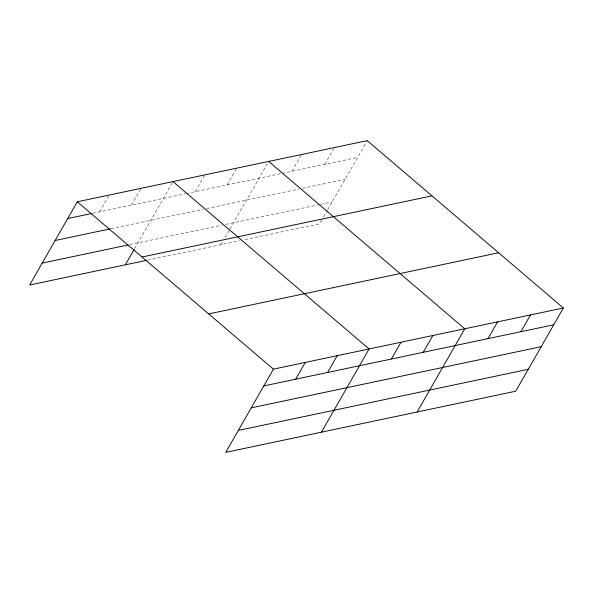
<?xml version="1.0" encoding="UTF-8"?>
<svg xmlns="http://www.w3.org/2000/svg" width="593" height="593" viewBox="0 0 593 593"><rect width="100%" height="100%" fill="white"/><g stroke="black" fill="none" stroke-linecap="round" stroke-linejoin="round"><path stroke-width="0.44" stroke-dasharray="2.96 2.22" d="M99.594 211.842L109.201 195.06M131.483 205.111L141.097 188.337M134.744 248.378L172.986 181.606M195.267 191.658L204.881 174.883M227.163 184.934L236.77 168.16M221.011 244.65L223.25 240.728M225.043 237.6L229.528 229.773M229.98 228.987L268.666 161.429M291.919 171.281L301.526 154.499M324.779 164.35L334.385 147.568M321.829 219.944L319.59 223.857L243.212 239.965M323.622 216.808L327.21 210.545M327.655 209.766L367.245 140.645M92.508 213.332L185.527 193.718M186.41 193.526L281.26 173.527M282.149 173.341L357.638 157.419M110.958 228.72L203.088 209.285M206.638 208.543L298.902 189.085M302.452 188.337L345.082 179.345M129.911 244.583L222.049 225.147M225.592 224.406L319.709 204.555M320.598 204.37L332.139 201.931M147.479 260.157L239.661 240.714"/><path stroke-width="0.89" d="M563.35 307.997L273.41 369.142L225.755 452.355L515.695 391.217L563.35 307.997L367.245 140.645L77.305 201.783L29.65 285.003L146.59 260.342M125.331 264.826L134.3 249.164M295.699 379.194L305.306 362.419M327.588 372.471L337.202 355.689M321.436 432.178L369.091 348.966L172.986 181.606M391.38 359.017L400.987 342.243M423.269 352.294L432.875 335.512M417.116 412.002L464.771 328.789L268.666 161.429M488.024 338.633L497.631 321.858M520.884 331.709L530.49 314.927M67.698 218.565L91.618 213.517M55.142 240.491L110.068 228.905M42.207 263.077L128.14 244.953M142.023 257.014L431.956 195.868M208.699 313.912L498.631 252.774M263.803 385.924L553.743 324.779M251.247 407.843L541.187 346.697M238.312 430.436L528.252 369.291M77.305 201.783L273.41 369.142"/></g></svg>
